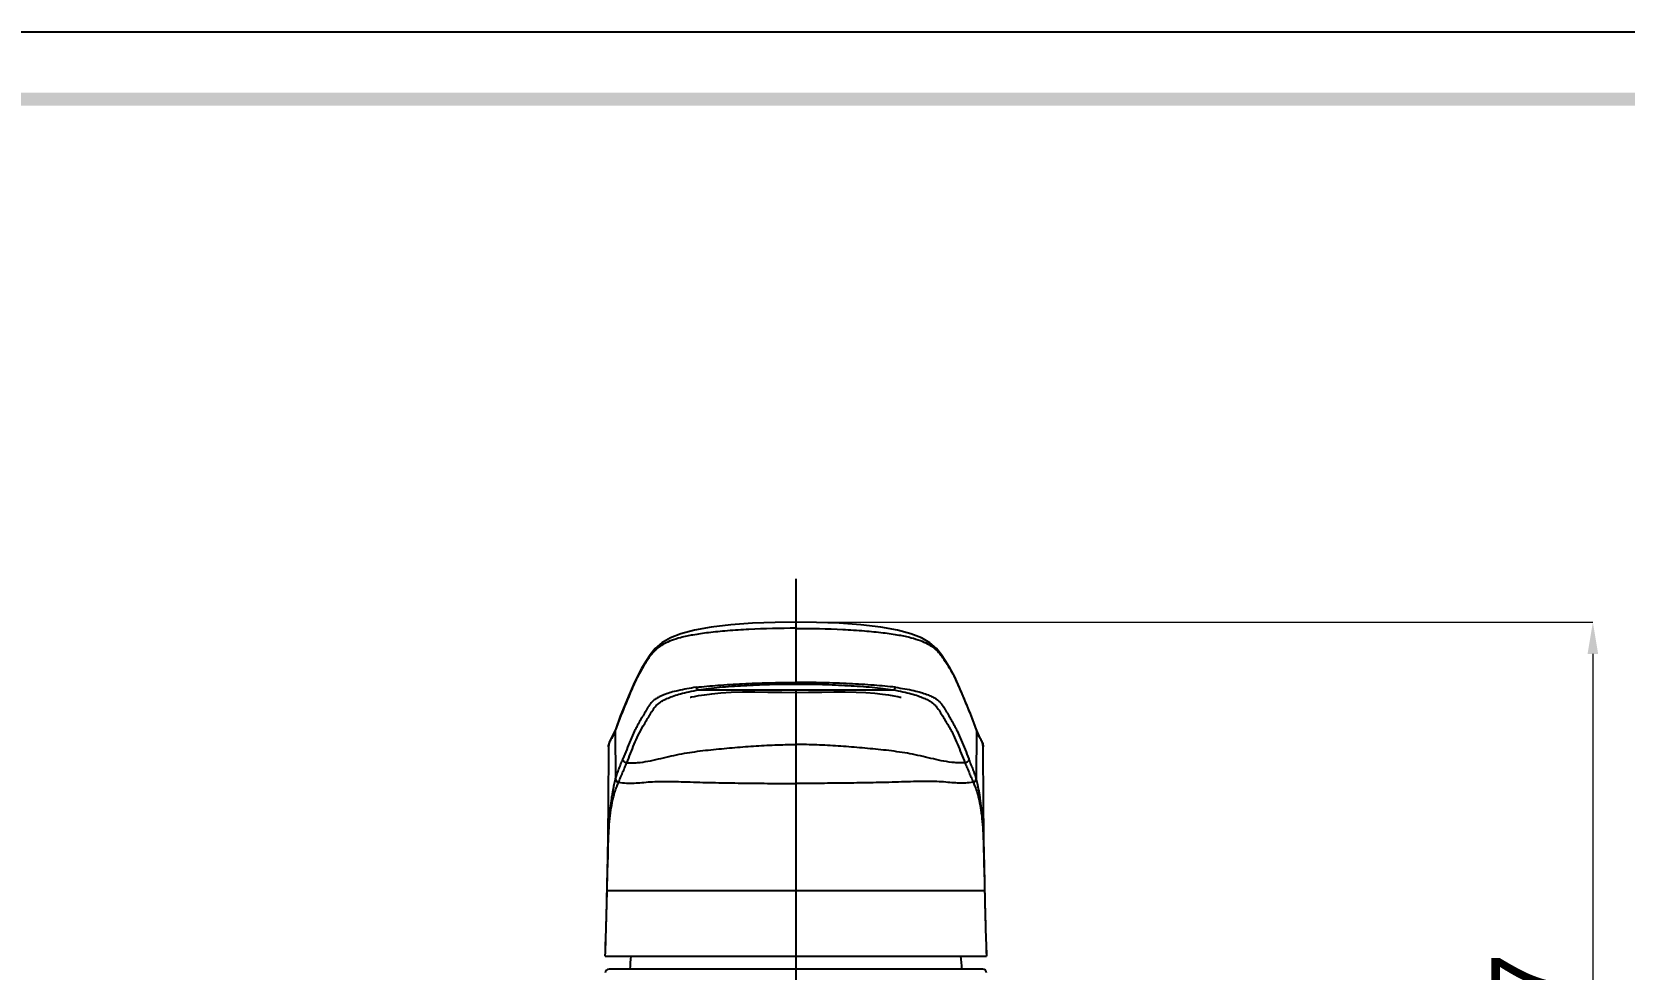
# Model space of a CAD drawing. Header units: millimetres. Extents: x 1091 to 1735, y 843 to 1297.
# Drawn here: x 1407.8 to 1608.3, y 1179.2 to 1297.2 of the extents above; entities that cross this region are included whole.
import ezdxf

# ---------------------------------------------------------------- set-up
doc = ezdxf.new("R2010")
doc.units = ezdxf.units.MM
doc.linetypes.add('CENTER', pattern=[2, 1.25, -0.25, 0.25, -0.25])
doc.layers.add('\\M+5B1EA\\M+5D7A2', color=1, linetype='Continuous')
doc.styles.add('Daelim Dimension', font='\x7f\x7f\x7f\x7f.TTF')
doc.dimstyles.new('DEFAULT', dxfattribs={"dimscale": 2, "dimtxt": 2, "dimasz": 2, "dimexe": 0, "dimexo": 2, "dimgap": 1, "dimtad": 1, "dimdec": 1, "dimzin": 9, "dimdsep": 46, "dimtxsty": 'Daelim Dimension', "dimcen": 0.5, "dimclrd": 252, "dimclre": 252, "dimclrt": 3, "dimadec": 1, "dimazin": 0, "dimtfac": 1, "dimtdec": 1, "dimtix": 1, "dimtmove": 0, "dimatfit": 3, "dimfxl": 0, "dimtolj": 1, "dimtzin": 1, "dimlwd": 9, "dimlwe": 9, "dimarcsym": 0})

# ---------------------------------------------------------------- blocks, each defined once
blk = doc.blocks.new('*D2')
at = {"color": 5, "lineweight": 9}
for p, q in [((1508.02, 1222.89), (1604.38, 1222.89)), ((1604.38, 1218.89), (1604.38, 1110.19)), ((1579.17, 1106.19), (1604.38, 1106.19))]:
    blk.add_line(p, q, dxfattribs=at)
at = {"color": 5}
for points in [[(1603.71, 1218.89), (1605.04, 1218.89), (1604.38, 1222.89)], [(1603.71, 1110.19), (1605.04, 1110.19), (1604.38, 1106.19)]]:
    blk.add_solid(points, dxfattribs=at)
at = {"layer": 'Defpoints', "color": 0}
for p in [(1504.02, 1222.89), (1575.17, 1106.19), (1604.38, 1106.19)]:
    blk.add_point(p, dxfattribs=at)
at = {"color": 7, "insert": (1596.67, 1164.54), "char_height": 10, "attachment_point": 5, "rotation": 90, "style": 'Daelim Dimension'}
blk.add_mtext('\\A1;116.7', dxfattribs=at)

msp = doc.modelspace()

# ---------------------------------------------------------------- linework, layer by layer
at = {"color": 7, "linetype": 'Continuous'}
for p, q in [((1504.02, 1222.89), (1504.02, 1215.09)), ((1491.78, 1214.37), (1504.02, 1214.37)), ((1504.02, 1214.37), (1504.02, 1189.08)), ((1504.02, 1214.37), (1516.25, 1214.37)), ((1481.29, 1209.32), (1481.26, 1209.17)), ((1481.31, 1209.32), (1481.26, 1209.17)), ((1481.26, 1209.17), (1481.3, 1203.14)), ((1481.29, 1209.32), (1481.29, 1209.32)), ((1526.72, 1209.32), (1526.77, 1209.17)), ((1526.77, 1209.17), (1526.73, 1203.14)), ((1526.75, 1209.33), (1526.75, 1209.32)), ((1526.75, 1209.32), (1526.77, 1209.17)), ((1527.11, 1208.59), (1526.75, 1209.32)), ((1480.43, 1207.18), (1480.43, 1207.19)), ((1480.3, 1191.73), (1480.31, 1192.01)), ((1527.73, 1192.01), (1527.73, 1191.83)), ((1480.25, 1189.08), (1480.25, 1189.1)), ((1480.25, 1189.08), (1504.02, 1189.08)), ((1504.02, 1189.08), (1527.78, 1189.08)), ((1527.78, 1189.1), (1527.78, 1189.08)), ((1480.02, 1180.84), (1528.02, 1180.84)), ((1527.54, 1179.19), (1480.5, 1179.19))]:
    msp.add_line(p, q, dxfattribs=at)
at = {"color": 2}
msp.add_lwpolyline([(1091.24, 1297.22), (1735.44, 1297.22), (1735.44, 843.46), (1091.24, 843.46)], close=True, dxfattribs=at)
at = {"ltscale": 0.5}
msp.add_lwpolyline([(1091.24, 1297.22), (1735.44, 1297.22), (1735.44, 843.46), (1091.24, 843.46)], close=True, dxfattribs=at)
at = {"color": 7, "linetype": 'Continuous'}
for points in [[(1504.02, 1222.89), (1501.39, 1222.86), (1498.56, 1222.75), (1495.84, 1222.56), (1493.36, 1222.27), (1491.24, 1221.89), (1489.54, 1221.43), (1488.21, 1220.91), (1487.15, 1220.29), (1486.3, 1219.56), (1485.66, 1218.77), (1485.11, 1217.94), (1484.57, 1217.05), (1484.06, 1216.08), (1483.56, 1215.02), (1483.06, 1213.85), (1482.52, 1212.54), (1481.91, 1211.05), (1481.29, 1209.32)], [(1526.75, 1209.32), (1526.12, 1211.05), (1525.51, 1212.55), (1524.97, 1213.85), (1524.47, 1215.02), (1523.97, 1216.09), (1523.46, 1217.06), (1522.92, 1217.95), (1522.36, 1218.78), (1521.72, 1219.57), (1520.88, 1220.29), (1519.83, 1220.9), (1518.51, 1221.43), (1516.82, 1221.89), (1514.7, 1222.27), (1512.2, 1222.56), (1509.47, 1222.75), (1506.63, 1222.86), (1504.02, 1222.89)], [(1490.72, 1213.43), (1490.73, 1213.43), (1490.89, 1213.47), (1491.24, 1213.54), (1491.77, 1213.63), (1492.5, 1213.74), (1493.42, 1213.86), (1494.56, 1213.97), (1495.87, 1214.05), (1497.29, 1214.09), (1498.83, 1214.1), (1500.48, 1214.08), (1502.26, 1214.05), (1504.02, 1214.04)], [(1504.02, 1214.04), (1505.62, 1214.05), (1507.27, 1214.08), (1508.8, 1214.1), (1510.24, 1214.1), (1511.6, 1214.07), (1512.84, 1214.01), (1513.96, 1213.93), (1514.91, 1213.83), (1515.7, 1213.72), (1516.35, 1213.62), (1516.84, 1213.53), (1517.16, 1213.46), (1517.26, 1213.44)], [(1481.29, 1209.32), (1480.93, 1208.6), (1480.52, 1207.73), (1480.43, 1207.19)], [(1480.43, 1207.18), (1480.39, 1199.96), (1480.31, 1192.84), (1480.3, 1192)], [(1527.61, 1207.19), (1527.52, 1207.71), (1527.11, 1208.59)], [(1527.74, 1192), (1527.72, 1192.84), (1527.64, 1199.96), (1527.61, 1207.19)]]:
    msp.add_lwpolyline(points, dxfattribs=at)
for centre, radius, start, end in [((1486.44, 1201.76), 5.32, 164.3019, 164.9446), ((537.85, 1207.53), 942.57, 358.87989, 359.05624), ((432.89, 1211.43), 1047.6, 358.77865, 358.92223), ((2252.71, 1203.61), 725.07, 180.91719, 181.14643), ((936.71, 1200.06), 543.64, 357.9744, 358.845), ((2104.36, 1200.98), 576.7, 181.17998, 182.00068), ((1480.5, 1178.69), 0.5, 89.9751, 177.2566), ((1504.02, 1178.16), 20.94, 172.6599, 177.1971), ((1503.99, 1178.16), 20.97, 2.8053, 7.3366), ((1527.54, 1178.69), 0.5, 2.7433, 90.0249)]:
    msp.add_arc(centre, radius, start, end, dxfattribs=at)
for points, knots in [([(1504.02, 1222.11), (1502.04, 1222.11), (1499.16, 1222.04), (1495.49, 1221.81), (1493.14, 1221.58), (1491.17, 1221.31), (1489.61, 1220.98), (1488.41, 1220.61), (1487.49, 1220.21), (1486.8, 1219.78), (1486.27, 1219.33), (1485.86, 1218.87), (1485.52, 1218.41), (1485.21, 1217.95), (1484.83, 1217.35), (1484.39, 1216.6), (1483.92, 1215.69), (1483.5, 1214.78), (1483.11, 1213.87), (1482.61, 1212.65), (1481.98, 1211.15), (1481.52, 1209.93), (1481.31, 1209.32)], [0, 0, 0, 0, 0.201066, 0.293075, 0.374294, 0.441716, 0.495083, 0.536806, 0.56981, 0.596698, 0.619534, 0.639961, 0.659158, 0.677784, 0.69606, 0.731671, 0.766294, 0.800262, 0.833875, 0.867342, 0.93414, 1, 1, 1, 1]), ([(1504.02, 1222.1), (1505.99, 1222.1), (1508.87, 1222.04), (1512.54, 1221.81), (1514.89, 1221.58), (1516.86, 1221.31), (1518.42, 1220.98), (1519.63, 1220.61), (1520.54, 1220.21), (1521.24, 1219.78), (1521.77, 1219.33), (1522.18, 1218.87), (1522.51, 1218.41), (1522.82, 1217.95), (1523.21, 1217.35), (1523.65, 1216.6), (1524.12, 1215.69), (1524.53, 1214.78), (1524.92, 1213.87), (1525.42, 1212.65), (1526.05, 1211.15), (1526.52, 1209.93), (1526.72, 1209.32)], [0, 0, 0, 0, 0.201066, 0.293074, 0.374286, 0.441703, 0.495075, 0.536805, 0.569812, 0.596699, 0.619534, 0.639961, 0.659156, 0.677784, 0.69606, 0.731671, 0.766293, 0.800261, 0.833874, 0.867341, 0.93414, 1, 1, 1, 1]), ([(1491.46, 1214.68), (1492.37, 1214.79), (1494.31, 1214.96), (1497.35, 1215.14), (1500.63, 1215.27), (1502.88, 1215.3), (1504.02, 1215.3)], [0, 0, 0, 0, 0.216541, 0.46464, 0.727973, 1, 1, 1, 1]), ([(1516.57, 1214.68), (1515.67, 1214.79), (1513.73, 1214.96), (1510.68, 1215.14), (1507.4, 1215.27), (1505.16, 1215.3), (1504.02, 1215.3)], [0, 0, 0, 0, 0.216541, 0.46464, 0.727974, 1, 1, 1, 1]), ([(1491.46, 1214.68), (1490.69, 1214.57), (1489.61, 1214.38), (1488.31, 1214.05), (1487.57, 1213.81), (1486.96, 1213.56), (1486.48, 1213.3), (1486.1, 1213.04), (1485.72, 1212.67), (1485.44, 1212.27), (1485.21, 1211.86), (1484.97, 1211.46), (1484.68, 1210.96), (1484.33, 1210.36), (1484, 1209.77), (1483.61, 1209), (1483.18, 1208.02), (1482.71, 1206.84), (1482.39, 1206.06), (1482.23, 1205.66)], [0, 0, 0, 0, 0.167916, 0.233075, 0.288134, 0.334134, 0.372443, 0.404833, 0.433209, 0.484315, 0.509078, 0.533888, 0.5837, 0.633092, 0.681389, 0.728323, 0.819388, 0.909172, 1, 1, 1, 1]), ([(1482.72, 1205.17), (1482.89, 1205.56), (1483.2, 1206.33), (1483.66, 1207.51), (1484.16, 1208.69), (1484.69, 1209.66), (1485.16, 1210.44), (1485.47, 1210.94), (1485.71, 1211.34), (1485.95, 1211.74), (1486.29, 1212.27), (1486.81, 1212.73), (1487.38, 1213.08), (1487.96, 1213.35), (1488.67, 1213.63), (1489.54, 1213.89), (1490.59, 1214.15), (1491.36, 1214.3), (1491.78, 1214.37)], [0, 0, 0, 0, 0.091071, 0.180748, 0.271885, 0.367858, 0.41796, 0.468319, 0.493361, 0.518267, 0.569361, 0.629241, 0.666798, 0.712044, 0.766466, 0.831299, 0.90829, 1, 1, 1, 1]), ([(1491.78, 1214.37), (1491.71, 1214.38), (1491.57, 1214.47), (1491.49, 1214.6), (1491.46, 1214.68)], [0, 0, 0, 0, 0.457166, 1, 1, 1, 1]), ([(1491.78, 1214.37), (1492.2, 1214.44), (1493.07, 1214.56), (1494.45, 1214.7), (1495.92, 1214.81), (1497.46, 1214.91), (1499.06, 1214.99), (1501.24, 1215.07), (1502.9, 1215.09), (1504.02, 1215.09)], [0, 0, 0, 0, 0.102853, 0.215943, 0.337399, 0.464028, 0.594407, 0.727618, 1, 1, 1, 1]), ([(1504.02, 1215.09), (1505.13, 1215.09), (1506.79, 1215.07), (1508.98, 1214.99), (1510.57, 1214.91), (1512.12, 1214.81), (1513.59, 1214.7), (1514.96, 1214.56), (1515.84, 1214.44), (1516.25, 1214.37)], [0, 0, 0, 0, 0.272382, 0.405593, 0.535972, 0.662601, 0.784057, 0.897147, 1, 1, 1, 1]), ([(1516.25, 1214.37), (1516.32, 1214.39), (1516.46, 1214.47), (1516.54, 1214.6), (1516.57, 1214.68)], [0, 0, 0, 0, 0.457449, 1, 1, 1, 1]), ([(1516.25, 1214.37), (1516.67, 1214.3), (1517.44, 1214.15), (1518.49, 1213.89), (1519.36, 1213.63), (1520.08, 1213.35), (1520.65, 1213.08), (1521.11, 1212.8), (1521.46, 1212.52), (1521.82, 1212.14), (1522.15, 1211.64), (1522.51, 1211.03), (1522.87, 1210.44), (1523.23, 1209.85), (1523.57, 1209.26), (1523.96, 1208.48), (1524.37, 1207.51), (1524.83, 1206.33), (1525.15, 1205.56), (1525.31, 1205.17)], [0, 0, 0, 0, 0.091716, 0.168814, 0.233582, 0.287972, 0.333219, 0.37076, 0.402595, 0.430743, 0.481837, 0.53175, 0.582119, 0.632191, 0.680974, 0.72817, 0.81929, 0.908948, 1, 1, 1, 1]), ([(1516.57, 1214.68), (1517.35, 1214.57), (1518.42, 1214.39), (1519.73, 1214.05), (1520.47, 1213.81), (1521.07, 1213.56), (1521.56, 1213.3), (1521.94, 1213.04), (1522.31, 1212.67), (1522.59, 1212.27), (1522.83, 1211.86), (1523.06, 1211.46), (1523.35, 1210.96), (1523.7, 1210.36), (1524.03, 1209.77), (1524.43, 1209), (1524.85, 1208.02), (1525.32, 1206.84), (1525.64, 1206.06), (1525.8, 1205.66)], [0, 0, 0, 0, 0.16792, 0.233075, 0.288132, 0.334134, 0.372446, 0.404834, 0.433207, 0.484317, 0.509082, 0.533892, 0.583699, 0.633092, 0.681388, 0.728321, 0.819388, 0.909173, 1, 1, 1, 1]), ([(1480.43, 1207.19), (1480.43, 1207.36), (1480.52, 1207.71), (1480.77, 1208.18), (1481.04, 1208.66), (1481.21, 1209), (1481.26, 1209.17)], [0, 0, 0, 0, 0.231514, 0.484967, 0.74848, 1, 1, 1, 1]), ([(1526.77, 1209.17), (1526.82, 1209), (1526.99, 1208.66), (1527.26, 1208.18), (1527.51, 1207.71), (1527.61, 1207.36), (1527.61, 1207.19)], [0, 0, 0, 0, 0.251537, 0.515004, 0.768542, 1, 1, 1, 1]), ([(1482.72, 1205.17), (1482.95, 1205.16), (1483.39, 1205.16), (1484.28, 1205.2), (1485.39, 1205.36), (1486.7, 1205.65), (1488, 1205.97), (1489.32, 1206.26), (1491.08, 1206.56), (1492.86, 1206.78), (1494.64, 1206.95), (1496.43, 1207.12), (1498.67, 1207.29), (1501.35, 1207.44), (1503.13, 1207.47), (1504.02, 1207.47)], [0, 0, 0, 0, 0.031273, 0.062431, 0.124653, 0.18716, 0.249859, 0.312437, 0.374847, 0.499749, 0.562422, 0.62526, 0.751021, 0.876195, 1, 1, 1, 1]), ([(1525.31, 1205.17), (1525.09, 1205.16), (1524.64, 1205.16), (1523.75, 1205.2), (1522.64, 1205.36), (1521.33, 1205.65), (1520.03, 1205.97), (1518.72, 1206.26), (1516.95, 1206.56), (1515.18, 1206.78), (1513.39, 1206.95), (1511.6, 1207.12), (1509.36, 1207.29), (1506.68, 1207.44), (1504.9, 1207.47), (1504.02, 1207.47)], [0, 0, 0, 0, 0.031273, 0.062431, 0.124653, 0.18716, 0.249859, 0.312437, 0.374847, 0.499749, 0.562422, 0.62526, 0.751021, 0.876195, 1, 1, 1, 1]), ([(1481.32, 1203.2), (1481.38, 1203.41), (1481.52, 1203.83), (1481.75, 1204.45), (1481.99, 1205.06), (1482.15, 1205.46), (1482.23, 1205.66)], [0, 0, 0, 0, 0.252823, 0.501147, 0.753222, 1, 1, 1, 1]), ([(1481.68, 1202.73), (1481.76, 1202.93), (1481.95, 1203.34), (1482.2, 1203.95), (1482.46, 1204.56), (1482.64, 1204.97), (1482.72, 1205.17)], [0, 0, 0, 0, 0.252733, 0.502002, 0.754032, 1, 1, 1, 1]), ([(1482.72, 1205.17), (1482.66, 1205.17), (1482.53, 1205.2), (1482.37, 1205.31), (1482.26, 1205.47), (1482.23, 1205.6), (1482.23, 1205.66)], [0, 0, 0, 0, 0.250826, 0.501584, 0.751421, 1, 1, 1, 1]), ([(1525.8, 1205.66), (1525.8, 1205.6), (1525.77, 1205.47), (1525.67, 1205.31), (1525.5, 1205.2), (1525.38, 1205.17), (1525.31, 1205.17)], [0, 0, 0, 0, 0.248579, 0.498416, 0.749174, 1, 1, 1, 1]), ([(1525.31, 1205.17), (1525.4, 1204.97), (1525.57, 1204.56), (1525.79, 1204.05), (1525.96, 1203.65), (1526.13, 1203.24), (1526.27, 1202.93), (1526.35, 1202.73)], [0, 0, 0, 0, 0.245996, 0.498118, 0.623753, 0.747019, 1, 1, 1, 1]), ([(1526.72, 1203.19), (1526.65, 1203.41), (1526.55, 1203.72), (1526.4, 1204.14), (1526.24, 1204.55), (1526.05, 1205.06), (1525.88, 1205.46), (1525.8, 1205.66)], [0, 0, 0, 0, 0.254567, 0.377334, 0.501853, 0.753638, 1, 1, 1, 1]), ([(1481.3, 1203.14), (1481.27, 1203.06), (1481.23, 1202.86), (1481.15, 1202.55), (1481.06, 1202.17), (1480.98, 1201.74), (1480.88, 1201.24), (1480.76, 1200.47), (1480.61, 1199.37), (1480.48, 1197.87), (1480.39, 1196.13), (1480.33, 1194.15), (1480.31, 1192.75), (1480.3, 1192)], [0, 0, 0, 0, 0.023887, 0.05325, 0.087011, 0.126559, 0.171801, 0.222136, 0.335686, 0.469217, 0.624145, 0.801366, 1, 1, 1, 1]), ([(1481.66, 1202.67), (1481.56, 1202.7), (1481.37, 1202.83), (1481.3, 1203.04), (1481.3, 1203.14)], [0, 0, 0, 0, 0.502758, 1, 1, 1, 1]), ([(1481.68, 1202.73), (1481.58, 1202.75), (1481.39, 1202.88), (1481.32, 1203.09), (1481.32, 1203.2)], [0, 0, 0, 0, 0.502496, 1, 1, 1, 1]), ([(1526.35, 1202.73), (1526.45, 1202.75), (1526.64, 1202.88), (1526.72, 1203.09), (1526.72, 1203.2)], [0, 0, 0, 0, 0.502492, 1, 1, 1, 1]), ([(1526.37, 1202.67), (1526.47, 1202.7), (1526.66, 1202.83), (1526.73, 1203.04), (1526.73, 1203.14)], [0, 0, 0, 0, 0.502666, 1, 1, 1, 1]), ([(1526.73, 1203.14), (1526.73, 1203.15), (1526.73, 1203.17), (1526.72, 1203.18), (1526.72, 1203.19)], [0, 0, 0, 0, 0.306283, 1, 1, 1, 1]), ([(1527.74, 1192), (1527.71, 1193.41), (1527.68, 1195.39), (1527.55, 1197.87), (1527.42, 1199.37), (1527.27, 1200.47), (1527.15, 1201.24), (1527.06, 1201.74), (1526.97, 1202.17), (1526.88, 1202.55), (1526.81, 1202.86), (1526.76, 1203.06), (1526.73, 1203.14)], [0, 0, 0, 0, 0.375802, 0.530858, 0.664182, 0.777918, 0.828214, 0.873428, 0.912919, 0.946751, 0.976203, 1, 1, 1, 1]), ([(1480.31, 1192.01), (1480.32, 1192.74), (1480.35, 1194.11), (1480.42, 1196.04), (1480.53, 1197.72), (1480.7, 1199.15), (1480.91, 1200.35), (1481.15, 1201.32), (1481.41, 1202.07), (1481.59, 1202.49), (1481.66, 1202.67)], [0, 0, 0, 0, 0.201427, 0.380391, 0.535884, 0.6679, 0.780078, 0.873518, 0.946295, 1, 1, 1, 1]), ([(1481.68, 1202.73), (1482.01, 1202.69), (1482.66, 1202.61), (1483.65, 1202.61), (1484.65, 1202.69), (1485.71, 1202.79), (1486.89, 1202.84), (1488.19, 1202.83), (1489.61, 1202.79), (1491.66, 1202.73), (1494.32, 1202.66), (1497.56, 1202.62), (1500.8, 1202.58), (1502.96, 1202.57), (1504.02, 1202.57)], [0, 0, 0, 0, 0.044657, 0.087972, 0.132041, 0.179093, 0.231465, 0.289708, 0.353758, 0.422241, 0.565085, 0.710782, 0.857804, 1, 1, 1, 1]), ([(1526.35, 1202.73), (1526.02, 1202.69), (1525.37, 1202.61), (1524.38, 1202.61), (1523.39, 1202.69), (1522.32, 1202.79), (1521.15, 1202.84), (1519.85, 1202.83), (1518.42, 1202.79), (1516.37, 1202.73), (1513.72, 1202.66), (1510.47, 1202.62), (1507.23, 1202.58), (1505.08, 1202.57), (1504.02, 1202.57)], [0, 0, 0, 0, 0.044657, 0.087972, 0.132041, 0.179093, 0.231465, 0.289708, 0.353758, 0.422241, 0.565085, 0.710782, 0.857804, 1, 1, 1, 1]), ([(1526.37, 1202.67), (1526.45, 1202.49), (1526.62, 1202.07), (1526.88, 1201.32), (1527.12, 1200.35), (1527.34, 1199.15), (1527.51, 1197.72), (1527.62, 1196.04), (1527.68, 1194.11), (1527.71, 1192.74), (1527.73, 1192.01)], [0, 0, 0, 0, 0.053687, 0.126421, 0.219985, 0.33196, 0.464087, 0.619621, 0.798543, 1, 1, 1, 1]), ([(1527.73, 1191.83), (1527.73, 1191.61), (1527.75, 1190.7), (1527.77, 1189.79), (1527.78, 1189.1)], [0, 0, 0, 0, 0.243916, 1, 1, 1, 1]), ([(1480.02, 1180.85), (1480.06, 1182.23), (1480.13, 1184.3), (1480.2, 1187.04), (1480.24, 1188.41), (1480.25, 1189.08)], [0, 0, 0, 0, 0.50381, 0.753852, 1, 1, 1, 1]), ([(1504.02, 1189.08), (1504.02, 1188.4), (1504.02, 1187.02), (1504.02, 1184.97), (1504.02, 1182.9), (1504.01, 1181.53), (1504.02, 1180.84)], [0, 0, 0, 0, 0.249586, 0.499414, 0.749552, 1, 1, 1, 1]), ([(1527.78, 1189.08), (1527.8, 1188.41), (1527.83, 1187.04), (1527.9, 1184.3), (1527.97, 1182.23), (1528.02, 1180.85)], [0, 0, 0, 0, 0.246148, 0.49619, 1, 1, 1, 1]), ([(1480.02, 1180.84), (1480.02, 1180.84), (1480.02, 1180.84), (1480.02, 1180.85), (1480.02, 1180.85)], [0, 0, 0, 0, 0.376949, 1, 1, 1, 1]), ([(1528.02, 1180.85), (1528.02, 1180.85), (1528.02, 1180.84), (1528.02, 1180.84), (1528.02, 1180.84)], [0, 0, 0, 0, 0.62315, 1, 1, 1, 1])]:
    msp.add_open_spline(points, degree=3, knots=knots, dxfattribs=at)
for points in [[(1481.66, 1202.67), (1481.67, 1202.69), (1481.68, 1202.71), (1481.68, 1202.73)], [(1526.37, 1202.67), (1526.37, 1202.69), (1526.36, 1202.71), (1526.35, 1202.73)], [(1480.25, 1189.08), (1480.25, 1189.09), (1480.25, 1189.1), (1480.25, 1189.1)], [(1527.78, 1189.08), (1527.79, 1189.09), (1527.79, 1189.1), (1527.79, 1189.1)]]:
    msp.add_open_spline(points, degree=3, dxfattribs=at)
at = {"color": 5, "ltscale": 40}
msp.add_trace([(1099.71, 1289.58), (1099.71, 1287.93), (1726.97, 1289.58), (1726.97, 1287.93)], dxfattribs=at)
at = {"layer": '\\M+5B1EA\\M+5D7A2', "linetype": 'CENTER', "ltscale": 10}
msp.add_line((1504.02, 1228.34), (1504.02, 1097.9), dxfattribs=at)

# ---------------------------------------------------------------- dimensions: what is measured, and where the dimension line sits
at = {"color": 5}
dim = msp.add_linear_dim(base=(1604.38, 1106.19), p1=(1504.02, 1222.89), p2=(1575.17, 1106.19), angle=90, dimstyle='DEFAULT', override={"dimtxt": 5, "dimclrd": 5, "dimclre": 5, "dimclrt": 7}, dxfattribs=at)
dim.commit()
dim.dimension.update_dxf_attribs({"geometry": '*D2', "text_midpoint": (1596.67, 1164.54)})

doc.saveas('drawing.dxf')
